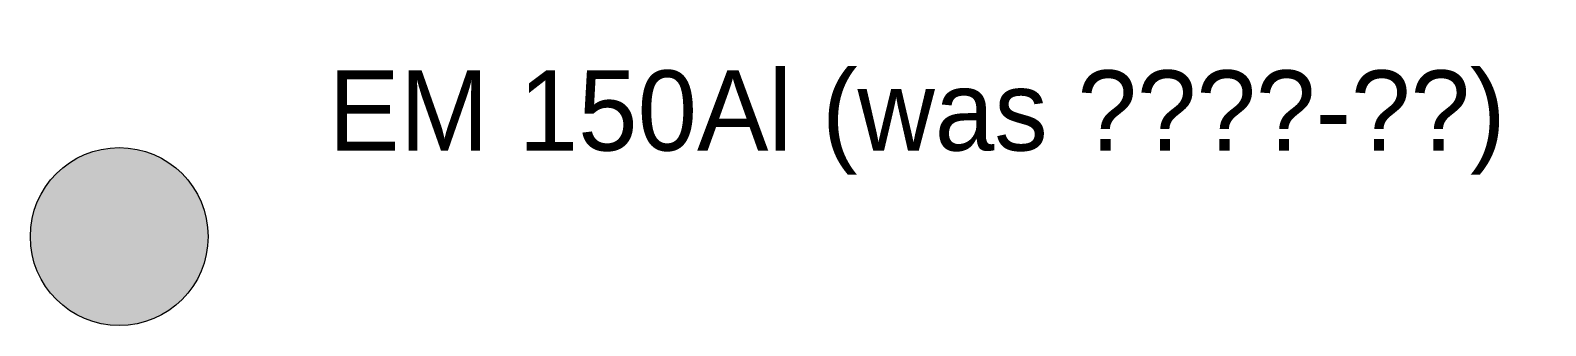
# Model space of a CAD drawing. Extents: x -24 to 1655, y -25 to 61.
# Drawn here: x 49.5 to 58.02, y 49.5 to 51.16 of the extents above; entities that cross this region are included whole.
import ezdxf
from ezdxf.enums import TextEntityAlignment as Align

# ---------------------------------------------------------------- set-up
doc = ezdxf.new("R2018")
doc.units = 0
doc.header["$MEASUREMENT"] = 0
doc.layers.add('Knooppunt LS AM', color=7, linetype='Continuous', lineweight=0)
doc.layers.add('PREVIEW_DESTINATION', color=7, linetype='Continuous')
doc.styles.add('TECHBASE_ARIAL_NOVA_LIGHT', font='ArialNova-Light.ttf')

# ---------------------------------------------------------------- blocks, each defined once
blk = doc.blocks.new('TB_NIEUWE MOF__40955691265E_B54C1F3F_ANL1_TEXT1_H045')
h = blk.add_hatch(color=0)
h.dxf.hatch_style = 1
edge = h.paths.add_edge_path()
edge.add_arc((0, 0), 0.5, 0, 360)
at = {"layer": 'Knooppunt LS AM'}
blk.add_circle((0, 0), 0.5, dxfattribs=at)
at = {"style": 'TECHBASE_ARIAL_NOVA_LIGHT'}
blk.add_attdef('MOF_TEKST', text='', height=0.45, dxfattribs=at).set_placement((1.1767, 0.9333), align=Align.TOP_LEFT)

msp = doc.modelspace()

# ---------------------------------------------------------------- block references
at = {"layer": 'PREVIEW_DESTINATION'}
ref = msp.add_blockref('TB_NIEUWE MOF__40955691265E_B54C1F3F_ANL1_TEXT1_H045', (50, 50, 2), dxfattribs=at)
lines = msp.add_mtext('EM 150Al (was ????-??)', dxfattribs={"layer": '0', "insert": (51.1767, 50.9333, 2), "char_height": 0.45, "attachment_point": 1, "style": 'TECHBASE_ARIAL_NOVA_LIGHT', "bg_fill": 3, "box_fill_scale": 1.5, "bg_fill_color": 256, "bg_fill_transparency": 0})
ref.add_attrib('MOF_TEKST', '', (51.1767, 50.9333, 2)).embed_mtext(lines)

doc.saveas('drawing.dxf')
